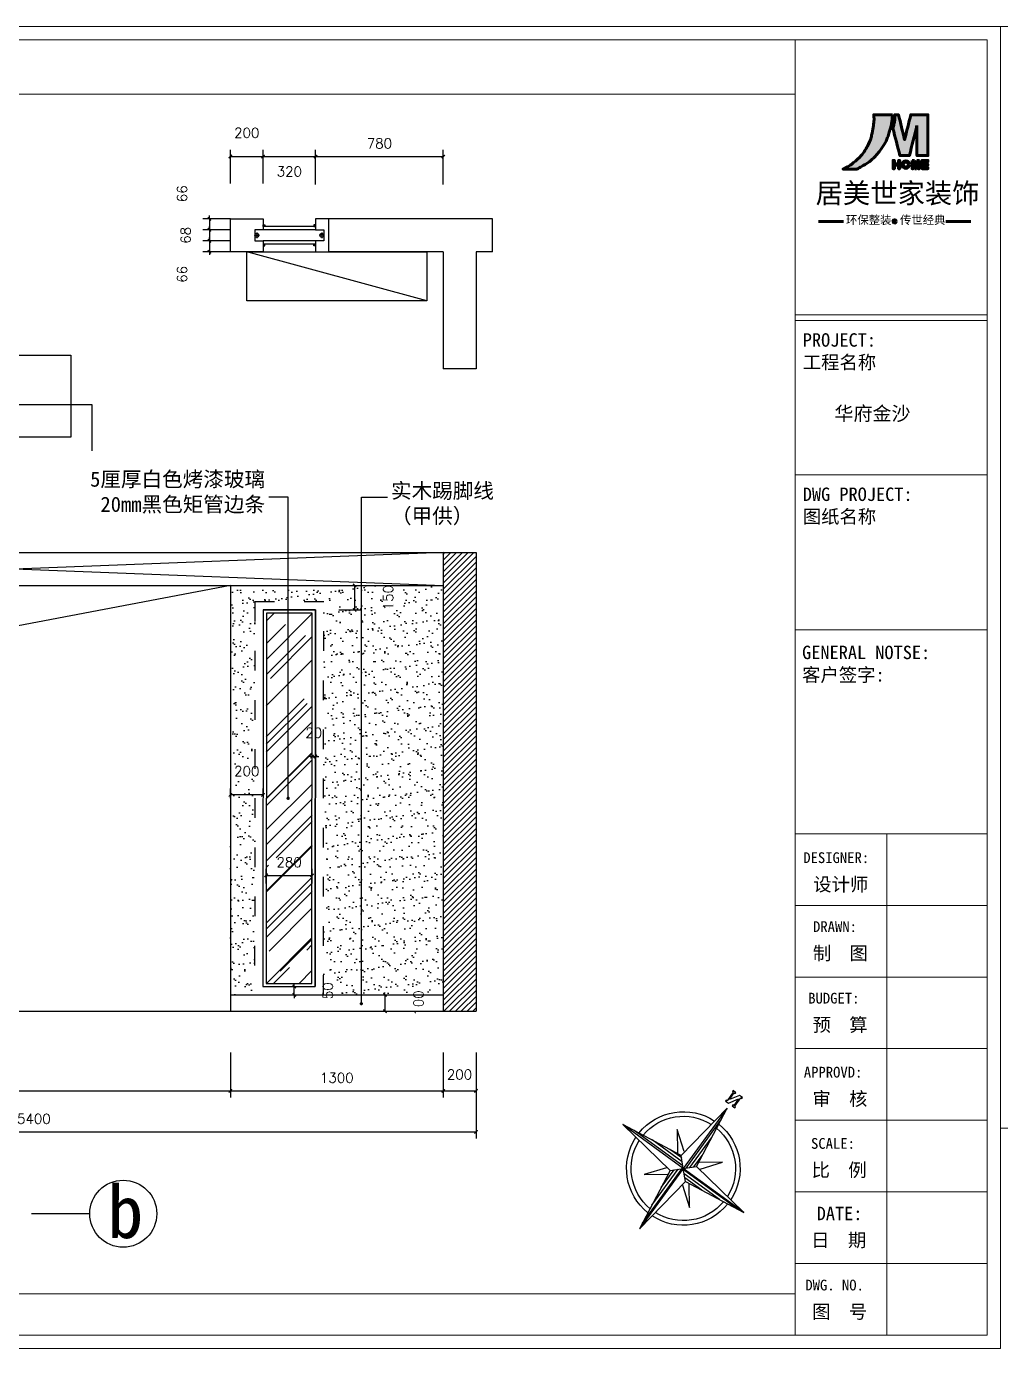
# Model space of a CAD drawing. Extents: x 643133 to 135659452, y -425133 to -387116.
# Drawn here: x 740425 to 746373, y -424469 to -416396 of the extents above; entities that cross this region are included whole.
import ezdxf
from ezdxf.enums import TextEntityAlignment as Align
from ezdxf.xclip import XClip

# ---------------------------------------------------------------- set-up
doc = ezdxf.new("R2010")
doc.units = 0
doc.header["$LTSCALE"] = 10
doc.header["$MEASUREMENT"] = 0
doc.header["$XCLIPFRAME"] = 0
doc.linetypes.add('ACAD_ISO03W100', pattern=[30, 12, -18])
for name, color, linetype in [('30', 30, 'Continuous'), ('34', 34, 'Continuous'), ('38', 38, 'Continuous')]:
    doc.layers.add(name, color=color, linetype=linetype)
doc.styles.add('12354', font='', dxfattribs={"height": 180})
doc.styles.add('ATT', font='')
doc.styles.get("Standard").update_dxf_attribs({"font": 'gbenor.shx', "bigfont": 'gbcbig.shx'})
doc.styles.add('外部标注', font='complex.shx')
doc.styles.get('12354').set_extended_font_data('SimSun')
doc.styles.get('ATT').set_extended_font_data('SimSun')
doc.dimstyles.new('平面布局内部', dxfattribs={"dimtxt": 60, "dimasz": 20, "dimexe": 40, "dimexo": 0, "dimgap": 50, "dimtad": 1, "dimdec": 0, "dimzin": 0, "dimdsep": 46, "dimtxsty": '外部标注', "dimblk": 'ARCHTICK', "dimcen": 5, "dimclrt": 56, "dimadec": 0, "dimazin": 0, "dimtfac": 1, "dimtdec": 0, "dimtmove": 2, "dimatfit": 3, "dimldrblk": 'DOT', "dimfxl": 40, "dimtolj": 1, "dimtzin": 0, "dimarcsym": 0})

# ---------------------------------------------------------------- blocks, each defined once
blk = doc.blocks.new('A$C2F4C2F6D')
at = {"layer": '34', "lineweight": 70}
h = blk.add_hatch(color=256, dxfattribs=at)
h.dxf.hatch_style = 1
edge = h.paths.add_edge_path()
edge.add_spline(control_points=[(739, 1367), (741, 1347), (745, 1304), (733, 1230), (722, 1159), (703, 1075), (674, 1004), (632, 932), (582, 861), (512, 804), (441, 747), (395, 727), (369, 716)], knot_values=[821.693615, 821.693615, 821.693615, 821.693615, 881.714285, 951.692164, 1042.873539, 1097.88705, 1211.017281, 1271.746573, 1347.160579, 1471.309437, 1537.857957, 1620.799899, 1620.799899, 1620.799899, 1620.799899], weights=[1, 1, 1, 1, 1, 1, 1, 1, 1, 1, 1, 1, 1], degree=3, periodic=0)
edge.add_spline(control_points=[(369, 716), (425, 716), (481, 716), (537, 716)], knot_values=[820.693615, 820.693615, 820.693615, 820.693615, 821.693615, 821.693615, 821.693615, 821.693615], weights=[1, 1, 1, 1], degree=3, periodic=0)
edge.add_spline(control_points=[(537, 716), (556, 726), (602, 749), (661, 783), (716, 827), (755, 866), (797, 912), (831, 959), (870, 1018), (901, 1075), (916, 1136), (936, 1188), (950, 1246), (959, 1299), (962, 1337), (962, 1359), (962, 1367)], knot_values=[0, 0, 0, 0, 63.625453, 157.471195, 201.223304, 273.64864, 324.749062, 388.755508, 445.405141, 541.77799, 574.43262, 635.347493, 707.473665, 753.740434, 797.337565, 820.693615, 820.693615, 820.693615, 820.693615], weights=[1, 1, 1, 1, 1, 1, 1, 1, 1, 1, 1, 1, 1, 1, 1, 1, 1], degree=3, periodic=0)
edge.add_spline(control_points=[(962, 1367), (888, 1367), (814, 1367), (739, 1367)], knot_values=[1620.799899, 1620.799899, 1620.799899, 1620.799899, 1621.799899, 1621.799899, 1621.799899, 1621.799899], weights=[1, 1, 1, 1], degree=3, periodic=0)
edge = h.paths.add_edge_path()
edge.add_spline(control_points=[(1109, 1067), (1084, 1167), (1060, 1267), (1035, 1367)], knot_values=[5, 5, 5, 5, 6, 6, 6, 6], weights=[1, 1, 1, 1], degree=3, periodic=0)
edge.add_spline(control_points=[(1035, 1367), (1020, 1367), (1006, 1367), (991, 1367)], knot_values=[6, 6, 6, 6, 7, 7, 7, 7], weights=[1, 1, 1, 1], degree=3, periodic=0)
edge.add_spline(control_points=[(991, 1367), (992, 1359), (993, 1338), (990, 1299), (982, 1253), (972, 1221), (967, 1205)], knot_values=[7, 7, 7, 7, 30.180111, 71.314603, 122.667075, 171.80595, 171.80595, 171.80595, 171.80595], weights=[1, 1, 1, 1, 1, 1, 1], degree=3, periodic=0)
edge.add_spline(control_points=[(967, 1205), (996, 1096), (1024, 987), (1053, 877)], knot_values=[171.80595, 171.80595, 171.80595, 171.80595, 172.80595, 172.80595, 172.80595, 172.80595], weights=[1, 1, 1, 1], degree=3, periodic=0)
edge.add_spline(control_points=[(1053, 877), (1091, 877), (1128, 877), (1166, 877)], knot_values=[172.80595, 172.80595, 172.80595, 172.80595, 173.80595, 173.80595, 173.80595, 173.80595], weights=[1, 1, 1, 1], degree=3, periodic=0)
edge.add_spline(control_points=[(1166, 877), (1196, 998), (1226, 1118), (1257, 1239)], knot_values=[173.80595, 173.80595, 173.80595, 173.80595, 174.80595, 174.80595, 174.80595, 174.80595], weights=[1, 1, 1, 1], degree=3, periodic=0)
edge.add_spline(control_points=[(1257, 1239), (1257, 1118), (1257, 998), (1257, 877)], knot_values=[0, 0, 0, 0, 1, 1, 1, 1], weights=[1, 1, 1, 1], degree=3, periodic=0)
edge.add_spline(control_points=[(1257, 877), (1301, 877), (1345, 877), (1388, 877)], knot_values=[1, 1, 1, 1, 2, 2, 2, 2], weights=[1, 1, 1, 1], degree=3, periodic=0)
edge.add_spline(control_points=[(1388, 877), (1388, 1041), (1388, 1204), (1388, 1367)], knot_values=[2, 2, 2, 2, 3, 3, 3, 3], weights=[1, 1, 1, 1], degree=3, periodic=0)
edge.add_spline(control_points=[(1388, 1367), (1320, 1367), (1251, 1367), (1183, 1367)], knot_values=[3, 3, 3, 3, 4, 4, 4, 4], weights=[1, 1, 1, 1], degree=3, periodic=0)
edge.add_spline(control_points=[(1183, 1367), (1158, 1267), (1134, 1167), (1109, 1067)], knot_values=[4, 4, 4, 4, 5, 5, 5, 5], weights=[1, 1, 1, 1], degree=3, periodic=0)
h = blk.add_hatch(color=256, dxfattribs=at)
h.dxf.hatch_style = 1
h.paths.add_polyline_path([(1051, 819), (1036, 819), (1036, 777), (986, 777), (986, 819), (971, 819), (971, 719), (986, 719), (986, 762), (1036, 762), (1036, 719), (1051, 719)])
h = blk.add_hatch(color=256, dxfattribs=at)
h.dxf.hatch_style = 1
h.paths.add_polyline_path([(1168, 769, 1), (1077, 769, 1)])
h.paths.add_polyline_path([(1092, 769, -1), (1153, 769, -1)], flags=16)
h = blk.add_hatch(color=256, dxfattribs=at)
h.dxf.hatch_style = 1
h.paths.add_polyline_path([(1213, 804), (1215, 804), (1232, 719), (1253, 719), (1269, 804), (1271, 804), (1271, 719), (1286, 719), (1286, 819), (1256, 819), (1242, 744), (1228, 819), (1198, 819), (1198, 719), (1213, 719)])
h = blk.add_hatch(color=256, dxfattribs=at)
h.dxf.hatch_style = 1
h.paths.add_polyline_path([(1336, 760), (1386, 760), (1386, 776), (1336, 776), (1336, 804), (1388, 804), (1388, 819), (1318, 819), (1318, 804), (1318, 719), (1336, 719), (1388, 719), (1388, 734), (1336, 734)])
h = blk.add_hatch(color=256, dxfattribs=at)
h.dxf.hatch_style = 1
h.paths.add_polyline_path([(1009, 89, 1), (969, 89, 1)])
for p, q in [((1198, 819), (1228, 819)), ((1207, 819), (1222, 819)), ((1215, 804), (1232, 719)), ((1228, 819), (1242, 744)), ((1242, 744), (1256, 819)), ((1253, 719), (1269, 804)), ((1266, 819), (1256, 819)), ((1286, 819), (1256, 819)), ((1253, 719), (1232, 719)), ((376, 89), (76, 89)), ((1601, 89), (1901, 89))]:
    blk.add_line(p, q, dxfattribs=at)
for points in [[(986, 762), (986, 719), (971, 719), (971, 819), (986, 819), (986, 777)], [(986, 777), (1036, 777)], [(1036, 762), (986, 762)], [(1036, 762), (1036, 719), (1051, 719), (1051, 819), (1036, 819), (1036, 777)], [(1215, 804), (1213, 804), (1213, 719), (1198, 719), (1198, 819)], [(1269, 804), (1271, 804), (1271, 719), (1286, 719), (1286, 819)], [(1336, 804), (1388, 804), (1388, 819), (1318, 819), (1318, 804)], [(1336, 719), (1318, 719), (1318, 804)], [(1336, 734), (1388, 734), (1388, 719), (1318, 719), (1318, 734)], [(1336, 804), (1336, 776)], [(1336, 776), (1386, 776), (1386, 760), (1336, 760)], [(1336, 760), (1336, 734)]]:
    blk.add_lwpolyline(points, dxfattribs=at)
for centre, radius in [((1123, 769), 45.5), ((1123, 769), 30.5), ((989, 89), 20)]:
    blk.add_circle(centre, radius, dxfattribs=at)
for points, knots in [([(962, 1367), (962, 1359), (962, 1337), (959, 1299), (950, 1246), (936, 1188), (916, 1136), (901, 1075), (870, 1018), (831, 959), (797, 912), (755, 866), (716, 827), (661, 783), (602, 749), (556, 726), (537, 716), (481, 716), (425, 716), (369, 716), (395, 727), (441, 747), (512, 804), (582, 861), (632, 932), (674, 1004), (703, 1075), (722, 1159), (733, 1230), (745, 1304), (741, 1347), (739, 1367), (814, 1367), (888, 1367), (962, 1367)], [0, 0, 0, 0, 23.35605, 66.953181, 113.21995, 185.346122, 246.260995, 278.915625, 375.288474, 431.938107, 495.944553, 547.044975, 619.470311, 663.22242, 757.068162, 820.693615, 820.693615, 820.693615, 821.693615, 821.693615, 821.693615, 904.635557, 971.184077, 1095.332935, 1170.74694, 1231.476232, 1344.606464, 1399.619975, 1490.80135, 1560.779229, 1620.799899, 1620.799899, 1620.799899, 1621.799899, 1621.799899, 1621.799899, 1621.799899]), ([(1257, 1239), (1257, 1118), (1257, 998), (1257, 877), (1301, 877), (1345, 877), (1388, 877), (1388, 1041), (1388, 1204), (1388, 1367), (1320, 1367), (1251, 1367), (1183, 1367), (1158, 1267), (1134, 1167), (1109, 1067), (1084, 1167), (1060, 1267), (1035, 1367), (1020, 1367), (1006, 1367), (991, 1367), (992, 1359), (993, 1338), (990, 1299), (982, 1253), (972, 1221), (967, 1205), (996, 1096), (1024, 987), (1053, 877), (1091, 877), (1128, 877), (1166, 877), (1196, 998), (1226, 1118), (1257, 1239)], [0, 0, 0, 0, 1, 1, 1, 2, 2, 2, 3, 3, 3, 4, 4, 4, 5, 5, 5, 6, 6, 6, 7, 7, 7, 30.180111, 71.314603, 122.667075, 171.80595, 171.80595, 171.80595, 172.80595, 172.80595, 172.80595, 173.80595, 173.80595, 173.80595, 174.80595, 174.80595, 174.80595, 174.80595])]:
    blk.add_open_spline(points, degree=3, knots=knots, dxfattribs=at)
at = {"layer": '34', "lineweight": 70, "attachment_point": 1}
for s, insert, char_height, width in [('{\\fMicrosoft YaHei|b0|i0|c134|p34;居美世家装饰}', (42, 547), 240, 1991.83), ('{\\fMicrosoft YaHei|b0|i0|c134|p34;环保整装   传世经典}', (406, 155), 100, 2388.72)]:
    blk.add_mtext(s, dxfattribs=dict(at, insert=insert, char_height=char_height, width=width))
blk = doc.blocks.new('A$C07E851D9')
at = {"layer": '38'}
h = blk.add_hatch(dxfattribs=at)
h.set_pattern_fill('LINE', color=256, scale=6.830208, angle=90, style=0)
h.set_pattern_definition([(90, (-25554.993, -3691.864), (-21.68591, 7e-15), [])])
h.paths.add_polyline_path([(498, 640.3), (569.2, 569.2), (569.2, 1138.4)])
h.paths.add_polyline_path([(569.2, 0), (640.3, 498), (569.2, 569.2)])
h = blk.add_hatch(dxfattribs=at)
h.set_pattern_fill('LINE', color=256, scale=6.830208, style=0)
h.set_pattern_definition([(360, (-25554.993, -3691.864), (5e-15, 21.68591), [])])
h.paths.add_polyline_path([(0, 569.2), (498, 498), (569.2, 569.2)])
h.paths.add_polyline_path([(640.3, 640.3), (569.2, 569.2), (1138.4, 569.2)])
at = {"layer": '34'}
for p, q in [((498, 640.3, 210.3), (569.2, 1138.4, 210.3)), ((569.2, 1138.4, 210.3), (640.3, 640.3, 210.3)), ((569.2, 1138.4, 210.3), (569.2, 569.2, 210.3)), ((0, 569.2, 210.3), (498, 640.3, 210.3)), ((0, 569.2, 210.3), (569.2, 569.2, 210.3)), ((498, 498, 210.3), (0, 569.2, 210.3)), ((569.2, 569.2, 210.3), (569.2, 0, 210.3)), ((569.2, 569.2, 210.3), (1138.4, 569.2, 210.3)), ((640.3, 640.3, 210.3), (1138.4, 569.2, 210.3)), ((1138.4, 569.2, 210.3), (640.3, 498, 210.3)), ((569.2, 0, 210.3), (498, 498, 210.3)), ((640.3, 498, 210.3), (569.2, 0, 210.3))]:
    blk.add_line(p, q, dxfattribs=at)
at = {"layer": '38'}
for p, q in [((355.7, 782.6, 210.3), (498, 675.9, 210.3)), ((462.5, 640.3, 210.3), (355.7, 782.6, 210.3)), ((640.3, 675.9, 210.3), (782.6, 782.6, 210.3)), ((782.6, 782.6, 210.3), (675.9, 640.3, 210.3)), ((569.2, 569.2, 210.3), (498, 640.3, 210.3)), ((498, 498, 210.3), (569.2, 569.2, 210.3)), ((569.2, 569.2, 210.3), (640.3, 640.3, 210.3)), ((640.3, 498, 210.3), (569.2, 569.2, 210.3)), ((355.7, 355.7, 210.3), (462.5, 498, 210.3)), ((675.9, 498, 210.3), (782.6, 355.7, 210.3)), ((498, 462.5, 210.3), (355.7, 355.7, 210.3)), ((782.6, 355.7, 210.3), (640.3, 462.5, 210.3))]:
    blk.add_line(p, q, dxfattribs=at)
at = {"layer": '38', "elevation": 210.3}
blk.add_lwpolyline([(540.1, 1182.8), (549, 1182.8), (549, 1173.9), (522.4, 1173.9), (522.4, 1182.8), (531.2, 1182.8), (531.2, 1262.9), (522.4, 1262.9), (522.4, 1271.8), (549, 1271.8), (593.5, 1200.6), (593.5, 1262.9), (584.6, 1262.9), (584.6, 1271.8), (611.3, 1271.8), (611.3, 1262.9), (602.4, 1262.9), (602.4, 1182.8), (611.3, 1182.8), (611.3, 1173.9), (584.6, 1173.9), (540.1, 1245.1), (540.1, 1182.8)], dxfattribs=at)
at = {"layer": '38'}
for radius, start, end in [(432.8, 92.58912, 177.41088), (397.7, 93.5464, 176.4536), (432.8, 2.58912, 87.41088), (397.7, 3.5464, 86.4536), (432.8, 182.58912, 267.41088), (397.7, 183.5464, 266.4536), (432.8, 272.58912, 357.41088), (397.7, 273.5464, 356.4536)]:
    blk.add_arc((569.2, 569.2, 210.3), radius, start, end, dxfattribs=at)
blk = doc.blocks.new('5435432')
at = {"layer": '38', "lineweight": 13}
for p, q in [((682744, -387889), (713632, -387889)), ((682744, -409731), (682744, -387889)), ((713632, -387889), (713632, -409731)), ((713632, -409731), (682744, -409731))]:
    blk.add_line(p, q, dxfattribs=at)
at = {"layer": '38', "lineweight": 5}
for p, q in [((682966, -388111), (713410, -388111)), ((710237, -388111), (710237, -409509)), ((713410, -388111), (713410, -409509)), ((685687, -389010), (710237, -389010)), ((710237, -392654), (713410, -392654)), ((710237, -392744), (713410, -392744)), ((710237, -395299), (713410, -395299)), ((710237, -397855), (713410, -397855)), ((710237, -401227), (713410, -401227)), ((711753, -401227), (711753, -409509)), ((713410, -402410), (710237, -402410)), ((713410, -403593), (710237, -403593)), ((713410, -404776), (710237, -404776)), ((713410, -405959), (710237, -405959)), ((713410, -407143), (710237, -407143)), ((713410, -408326), (710237, -408326)), ((710237, -408827), (682966, -408827)), ((713410, -409509), (682966, -409509))]:
    blk.add_line(p, q, dxfattribs=at)
at = {"layer": '30', "xscale": -2.167603200084995, "yscale": 2.167603200039594, "zscale": 2.167603200058267, "rotation": 323.9884921281784}
blk.add_blockref('A$C07E851D9', (708663, -408479, -456), dxfattribs=at)
at = {"layer": '34', "xscale": 1.378752506629098, "yscale": 1.37875250664365, "zscale": 1.378752506635597}
blk.add_blockref('A$C2F4C2F6D', (710518, -391231), dxfattribs=at)
at = {"layer": '34', "style": '12354'}
for s, height, p in [('PROJECT:', 222.2, (710364, -393068)), ('工程名称', 222.2, (710364, -393437)), ('DWG PROJECT:', 222.22, (710364, -395617)), ('图纸名称', 222.2, (710364, -395986)), ('GENERAL NOTSE:', 222.22, (710353, -398230)), ('客户签字:', 222.2, (710353, -398600)), ('DESIGNER:', 177.8, (710372, -401621)), ('设计师', 222.2, (710537, -402062)), ('DRAWN:', 177.8, (710533, -402760)), ('制  图', 222.2, (710531, -403200)), ('BUDGET:', 177.8, (710454, -403942)), ('预  算', 222.2, (710526, -404382)), ('APPROVD:', 177.8, (710381, -405165)), ('审  核', 222.2, (710524, -405605)), ('SCALE:', 177.8, (710500, -406342)), ('比  例', 222.2, (710510, -406781)), ('DATE:', 222.2, (710594, -407499)), ('日  期', 222.2, (710503, -407939)), ('DWG. NO.', 177.8, (710406, -408682)), ('图  号', 222.2, (710519, -409122))]:
    blk.add_text(s, height=height, dxfattribs=at).set_placement(p, align=Align.MIDDLE_LEFT)
at = {"layer": '34', "insert": (685900, -389051), "char_height": 87.68, "width": 134889609.43, "attachment_point": 1}
blk.add_mtext('{\\fSimSun|b0|i0|c134|p2;Chengdu Hong yu Decoration co.,Ltd\\fArial|b0|i0|c0|p34;}', dxfattribs=at)
at = {"layer": '34', "linetype": 'ByBlock', "lineweight": -3, "insert": (710887, -394168), "char_height": 230.4, "width": 1957.95, "attachment_point": 1, "style": 'ATT'}
blk.add_mtext('华府金沙', dxfattribs=at)
blk = doc.blocks.new('5432222')
at = {"layer": '30'}
for p, q in [((750140.3, -421159.4), (750140.3, -418149.9)), ((750340.3, -418149.9), (750140.3, -418149.9)), ((750340.3, -418428.2), (750340.3, -418149.9)), ((755640.3, -418328.2), (754640.3, -418328.2)), ((754640.3, -418328.2), (754640.3, -418528.2)), ((755640.3, -418528.2), (755640.3, -418328.2)), ((754040.3, -418453.2), (754040.3, -418403.2)), ((750340.3, -421159.4), (750340.3, -418428.2)), ((755340.3, -418528.2), (754640.3, -418528.2)), ((755340.3, -418528.2), (755340.3, -419243.2)), ((755640.3, -418528.2), (755540.3, -418528.2)), ((755540.3, -418528.2), (755540.3, -419243.2)), ((755540.3, -419243.2), (755340.3, -419243.2))]:
    blk.add_line(p, q, dxfattribs=at)
for points in [[(754040.3, -418528.2), (754040.3, -418328.2), (754240.3, -418328.2), (754240.3, -418394.4), (754190.3, -418394.4), (754190.3, -418462), (754240.3, -418462), (754240.3, -418528.2), (754040.3, -418528.2)], [(754640.3, -418328.2), (754560.3, -418328.2), (754560.3, -418394.4), (754610.3, -418394.4), (754610.3, -418462), (754560.3, -418462), (754560.3, -418528.2), (754640.3, -418528.2)]]:
    blk.add_lwpolyline(points, dxfattribs=at)
at = {"layer": '34', "color": 1}
for p, q in [((754202.1, -418410.8), (754202.1, -418445.1)), ((754598.5, -418410.8), (754598.5, -418445.1)), ((754187.6, -418428), (754218.5, -418428)), ((754613.1, -418428), (754582.2, -418428)), ((752215.1, -418641.5), (752215.1, -418679)), ((752097.2, -418767.1), (752124.3, -418767.1)), ((752300.4, -418767.1), (752333, -418767.1)), ((752215.1, -418855.1), (752215.1, -418892.6))]:
    blk.add_line(p, q, dxfattribs=at)
at = {"layer": '34', "color": 4}
for p, q in [((754560.3, -418374.4), (754240.3, -418374.4)), ((754560.3, -418394.4), (754240.3, -418394.4)), ((754560.3, -418462), (754240.3, -418462)), ((754560.3, -418482), (754240.3, -418482))]:
    blk.add_line(p, q, dxfattribs=at)
at = {"layer": '34'}
blk.add_line((750340.3, -421159.4), (750140.3, -421159.4), dxfattribs=at)
for points in [[(750340.3, -418328.2), (750340.3, -418378.2), (750940.3, -418378.2), (750940.3, -418328.2)], [(754240.3, -418374.4), (754240.3, -418364.4), (754250.3, -418364.4), (754250.3, -418374.4)], [(754560.3, -418374.4), (754560.3, -418364.4), (754550.3, -418364.4), (754550.3, -418374.4)], [(754240.3, -418482), (754240.3, -418492), (754250.3, -418492), (754250.3, -418482)], [(754560.3, -418482), (754560.3, -418492), (754550.3, -418492), (754550.3, -418482)], [(755240.3, -418528.2), (755240.3, -418828.2), (754140.3, -418828.2), (754140.3, -418528.2)], [(751339.8, -419660.4), (751839.8, -419660.4), (751839.8, -419160.4), (751339.8, -419160.4)], [(752453, -419660.4), (751953, -419660.4), (751953, -419160.4), (752453, -419160.4)], [(753066.2, -419660.4), (752566.2, -419660.4), (752566.2, -419160.4), (753066.2, -419160.4)], [(753194.8, -420260.4), (751194.8, -420260.4), (751194.8, -419460.4), (753194.8, -419460.4)], [(751339.8, -420060.4), (751839.8, -420060.4), (751839.8, -420560.4), (751339.8, -420560.4)], [(752453, -420060.4), (751953, -420060.4), (751953, -420560.4), (752453, -420560.4)], [(753066.2, -420060.4), (752566.2, -420060.4), (752566.2, -420560.4), (753066.2, -420560.4)]]:
    blk.add_lwpolyline(points, close=True, dxfattribs=at)
at = {"layer": '34', "linetype": 'ByBlock'}
blk.add_lwpolyline([(750340.3, -419237.9), (750340.3, -420437.9), (750640.3, -420437.9), (750640.3, -419237.9)], close=True, dxfattribs=at)
at = {"layer": '34', "color": 1}
for centre, radius in [((754202.1, -418428.2), 11.8), ((754202.1, -418428.2), 11.8), ((754598.5, -418428.2), 11.8), ((752215.1, -418539.3), 102.2), ((751995, -418767.1), 102.2), ((752435.3, -418767.1), 102.2), ((752215.1, -418994.8), 102.2)]:
    blk.add_circle(centre, radius, dxfattribs=at)
at = {"layer": '34'}
blk.add_circle((752212.3, -418767.1), 88, dxfattribs=at)
at = {"layer": '38'}
for p, q in [((755240.3, -418828.2), (754140.3, -418528.2)), ((750640.3, -420437.9), (750340.3, -419237.9))]:
    blk.add_line(p, q, dxfattribs=at)
at = {"layer": '34', "linetype": 'ByBlock', "lineweight": -3, "insert": (750692.3, -418391.4), "char_height": 92.16, "width": 783.18, "attachment_point": 1, "rotation": 270, "style": 'ATT'}
blk.add_mtext('屏风', dxfattribs=at)
at = {"layer": '34', "color": 1, "linetype": 'ByBlock', "lineweight": -3, "attachment_point": 1, "rotation": 270, "style": 'ATT'}
for s, insert, char_height, width in [('b', (752300.8, -418491.8), 161.3, 1370.564), ('c', (752098.8, -418712.1), 161.3, 1370.564), ('LM-1', (752257.7, -418663.8), 80.64, 685.282), ('a', (752542.8, -418718.6), 161.3, 1370.564), ('d', (752290.2, -418951.2), 161.3, 1370.564)]:
    blk.add_mtext(s, dxfattribs=dict(at, insert=insert, char_height=char_height, width=width))
blk = doc.blocks.new('_ArchTick')
at = {"color": 0, "linetype": 'ByBlock', "const_width": 0.4}
blk.add_lwpolyline([(-0.5, -0.5), (0.5, 0.5)], dxfattribs=at)
blk = doc.blocks.new('_Dot')
at = {"color": 0, "linetype": 'ByBlock', "lineweight": -2}
blk.add_line((-0.5, 0), (-1, 0), dxfattribs=at)
at = {"color": 0, "linetype": 'ByBlock', "const_width": 0.5}
blk.add_lwpolyline([(-0.25, 0, 1), (0.25, 0, 1)], format="xyb", close=True, dxfattribs=at)
blk = doc.blocks.new('*D241')
at = {"layer": '34', "color": 0, "lineweight": -2}
for p, q in [((741670.2, -417571.3), (741502.3, -417571.3)), ((741542.3, -417571.3), (741542.3, -417551.3)), ((741542.3, -417571.3), (741542.3, -417637.5)), ((741670.2, -417637.5), (741502.3, -417637.5)), ((741542.3, -417637.5), (741542.3, -417657.5))]:
    blk.add_line(p, q, dxfattribs=at)
at = {"layer": 'Defpoints', "color": 0}
for p in [(741670.2, -417571.3), (741542.3, -417637.5), (741670.2, -417637.5)]:
    blk.add_point(p, dxfattribs=at)
at = {"layer": '34', "color": 0, "lineweight": -2, "xscale": 20, "yscale": 20, "zscale": 20}
for p, rotation in [((741542.3, -417571.3), 270), ((741542.3, -417637.5), 90)]:
    blk.add_blockref('_ArchTick', p, dxfattribs=dict(at, rotation=rotation))
at = {"layer": '34', "color": 56, "insert": (741375.4, -417417.1), "char_height": 60, "attachment_point": 5, "rotation": 90, "style": '外部标注'}
blk.add_mtext('\\A1;66', dxfattribs=at)
blk = doc.blocks.new('*D242')
at = {"layer": '34', "color": 0, "lineweight": -2}
for p, q in [((741670.2, -417637.5), (741502.3, -417637.5)), ((741542.3, -417637.5), (741542.3, -417617.5)), ((741542.3, -417637.5), (741542.3, -417705.1)), ((741670.2, -417705.1), (741502.3, -417705.1)), ((741542.3, -417705.1), (741542.3, -417725.1))]:
    blk.add_line(p, q, dxfattribs=at)
at = {"layer": 'Defpoints', "color": 0}
for p in [(741670.2, -417637.5), (741542.3, -417705.1), (741670.2, -417705.1)]:
    blk.add_point(p, dxfattribs=at)
at = {"layer": '34', "color": 0, "lineweight": -2, "xscale": 20, "yscale": 20, "zscale": 20}
for p, rotation in [((741542.3, -417637.5), 270), ((741542.3, -417705.1), 90)]:
    blk.add_blockref('_ArchTick', p, dxfattribs=dict(at, rotation=rotation))
at = {"layer": '34', "color": 56, "insert": (741397.3, -417671.3), "char_height": 60, "attachment_point": 5, "rotation": 90, "style": '外部标注'}
blk.add_mtext('\\A1;68', dxfattribs=at)
blk = doc.blocks.new('*D243')
at = {"layer": '34', "color": 0, "lineweight": -2}
for p, q in [((741542.3, -417705.1), (741542.3, -417685.1)), ((741670.2, -417705.1), (741502.3, -417705.1)), ((741670.2, -417771.3), (741502.3, -417771.3)), ((741542.3, -417705.1), (741542.3, -417771.3)), ((741542.3, -417771.3), (741542.3, -417791.3))]:
    blk.add_line(p, q, dxfattribs=at)
at = {"layer": 'Defpoints', "color": 0}
for p in [(741542.3, -417771.3), (741670.2, -417705.1), (741670.2, -417771.3)]:
    blk.add_point(p, dxfattribs=at)
at = {"layer": '34', "color": 0, "lineweight": -2, "xscale": 20, "yscale": 20, "zscale": 20}
for p, rotation in [((741542.3, -417705.1), 270), ((741542.3, -417771.3), 90)]:
    blk.add_blockref('_ArchTick', p, dxfattribs=dict(at, rotation=rotation))
at = {"layer": '34', "color": 56, "insert": (741375.4, -417909.6), "char_height": 60, "attachment_point": 5, "rotation": 90, "style": '外部标注'}
blk.add_mtext('\\A1;66', dxfattribs=at)
blk = doc.blocks.new('*D245')
at = {"layer": '34', "color": 0, "lineweight": -2}
for p, q in [((737970.2, -422660.2), (737970.2, -422935.5)), ((741670.2, -422660.2), (741670.2, -422935.5)), ((737970.2, -422895.5), (741670.2, -422895.5))]:
    blk.add_line(p, q, dxfattribs=at)
at = {"layer": 'Defpoints', "color": 0}
for p in [(737970.2, -422660.2), (741670.2, -422660.2), (741670.2, -422895.5)]:
    blk.add_point(p, dxfattribs=at)
at = {"layer": '34', "color": 0, "lineweight": -2, "xscale": 20, "yscale": 20, "zscale": 20, "rotation": 180}
blk.add_blockref('_ArchTick', (737970.2, -422895.5), dxfattribs=at)
at = {"layer": '34', "color": 0, "lineweight": -2, "xscale": 20, "yscale": 20, "zscale": 20}
blk.add_blockref('_ArchTick', (741670.2, -422895.5), dxfattribs=at)
at = {"layer": '34', "color": 56, "insert": (739820.2, -422815.5), "char_height": 60, "attachment_point": 5, "style": '外部标注'}
blk.add_mtext('\\A1;3700', dxfattribs=at)
blk = doc.blocks.new('*D246')
at = {"layer": '34', "color": 0, "lineweight": -2}
for p, q in [((741670.2, -422660.2), (741670.2, -422935.5)), ((742970.2, -422660.2), (742970.2, -422935.5)), ((741670.2, -422895.5), (742970.2, -422895.5))]:
    blk.add_line(p, q, dxfattribs=at)
at = {"layer": 'Defpoints', "color": 0}
for p in [(741670.2, -422660.2), (742970.2, -422660.2), (742970.2, -422895.5)]:
    blk.add_point(p, dxfattribs=at)
at = {"layer": '34', "color": 0, "lineweight": -2, "xscale": 20, "yscale": 20, "zscale": 20, "rotation": 180}
blk.add_blockref('_ArchTick', (741670.2, -422895.5), dxfattribs=at)
at = {"layer": '34', "color": 0, "lineweight": -2, "xscale": 20, "yscale": 20, "zscale": 20}
blk.add_blockref('_ArchTick', (742970.2, -422895.5), dxfattribs=at)
at = {"layer": '34', "color": 56, "insert": (742320.2, -422815.5), "char_height": 60, "attachment_point": 5, "style": '外部标注'}
blk.add_mtext('\\A1;1300', dxfattribs=at)
blk = doc.blocks.new('*D247')
at = {"layer": '34', "color": 0, "lineweight": -2}
for p, q in [((742970.2, -422660.2), (742970.2, -422935.5)), ((743170.2, -422660.2), (743170.2, -422935.5)), ((742970.2, -422895.5), (743170.2, -422895.5))]:
    blk.add_line(p, q, dxfattribs=at)
at = {"layer": 'Defpoints', "color": 0}
for p in [(742970.2, -422660.2), (743170.2, -422660.2), (743170.2, -422895.5)]:
    blk.add_point(p, dxfattribs=at)
at = {"layer": '34', "color": 0, "lineweight": -2, "xscale": 20, "yscale": 20, "zscale": 20, "rotation": 180}
blk.add_blockref('_ArchTick', (742970.2, -422895.5), dxfattribs=at)
at = {"layer": '34', "color": 0, "lineweight": -2, "xscale": 20, "yscale": 20, "zscale": 20}
blk.add_blockref('_ArchTick', (743170.2, -422895.5), dxfattribs=at)
at = {"layer": '34', "color": 56, "insert": (743069.4, -422795.1), "char_height": 60, "attachment_point": 5, "style": '外部标注'}
blk.add_mtext('\\A1;200', dxfattribs=at)
blk = doc.blocks.new('*D248')
at = {"layer": '34', "color": 0, "lineweight": -2}
for p, q in [((737770.2, -422660.2), (737770.2, -423186)), ((743170.2, -422660.2), (743170.2, -423186)), ((737770.2, -423146), (743170.2, -423146))]:
    blk.add_line(p, q, dxfattribs=at)
at = {"layer": 'Defpoints', "color": 0}
for p in [(737770.2, -422660.2), (743170.2, -422660.2), (743170.2, -423146)]:
    blk.add_point(p, dxfattribs=at)
at = {"layer": '34', "color": 0, "lineweight": -2, "xscale": 20, "yscale": 20, "zscale": 20, "rotation": 180}
blk.add_blockref('_ArchTick', (737770.2, -423146), dxfattribs=at)
at = {"layer": '34', "color": 0, "lineweight": -2, "xscale": 20, "yscale": 20, "zscale": 20}
blk.add_blockref('_ArchTick', (743170.2, -423146), dxfattribs=at)
at = {"layer": '34', "color": 56, "insert": (740470.2, -423066), "char_height": 60, "attachment_point": 5, "style": '外部标注'}
blk.add_mtext('\\A1;5400', dxfattribs=at)
blk = doc.blocks.new('*D249')
at = {"layer": '34', "color": 0, "lineweight": -2}
for p, q in [((741670.2, -417355.1), (741670.2, -417150.3)), ((741670.2, -417190.3), (741870.2, -417190.3)), ((741870.2, -417355.1), (741870.2, -417150.3))]:
    blk.add_line(p, q, dxfattribs=at)
at = {"layer": 'Defpoints', "color": 0}
for p in [(741870.2, -417190.3), (741670.2, -417355.1), (741870.2, -417355.1)]:
    blk.add_point(p, dxfattribs=at)
at = {"layer": '34', "color": 0, "lineweight": -2, "xscale": 20, "yscale": 20, "zscale": 20, "rotation": 180}
blk.add_blockref('_ArchTick', (741670.2, -417190.3), dxfattribs=at)
at = {"layer": '34', "color": 0, "lineweight": -2, "xscale": 20, "yscale": 20, "zscale": 20}
blk.add_blockref('_ArchTick', (741870.2, -417190.3), dxfattribs=at)
at = {"layer": '34', "color": 56, "insert": (741770.2, -417045.3), "char_height": 60, "attachment_point": 5, "style": '外部标注'}
blk.add_mtext('\\A1;200', dxfattribs=at)
blk = doc.blocks.new('*D250')
at = {"layer": '34', "color": 0, "lineweight": -2}
for p, q in [((741870.2, -417355.1), (741870.2, -417150.3)), ((741870.2, -417190.3), (742190.2, -417190.3)), ((742190.2, -417360.8), (742190.2, -417150.3))]:
    blk.add_line(p, q, dxfattribs=at)
at = {"layer": 'Defpoints', "color": 0}
for p in [(742190.2, -417190.3), (741870.2, -417355.1), (742190.2, -417360.8)]:
    blk.add_point(p, dxfattribs=at)
at = {"layer": '34', "color": 0, "lineweight": -2, "xscale": 20, "yscale": 20, "zscale": 20, "rotation": 180}
blk.add_blockref('_ArchTick', (741870.2, -417190.3), dxfattribs=at)
at = {"layer": '34', "color": 0, "lineweight": -2, "xscale": 20, "yscale": 20, "zscale": 20}
blk.add_blockref('_ArchTick', (742190.2, -417190.3), dxfattribs=at)
at = {"layer": '34', "color": 56, "insert": (742030.2, -417281.7), "char_height": 60, "attachment_point": 5, "style": '外部标注'}
blk.add_mtext('\\A1;320', dxfattribs=at)
blk = doc.blocks.new('*D251')
at = {"layer": '34', "color": 0, "lineweight": -2}
for p, q in [((742190.2, -417360.8), (742190.2, -417150.3)), ((742190.2, -417190.3), (742970.2, -417190.3)), ((742970.2, -417360.8), (742970.2, -417150.3))]:
    blk.add_line(p, q, dxfattribs=at)
at = {"layer": 'Defpoints', "color": 0}
for p in [(742970.2, -417190.3), (742190.2, -417360.8), (742970.2, -417360.8)]:
    blk.add_point(p, dxfattribs=at)
at = {"layer": '34', "color": 0, "lineweight": -2, "xscale": 20, "yscale": 20, "zscale": 20, "rotation": 180}
blk.add_blockref('_ArchTick', (742190.2, -417190.3), dxfattribs=at)
at = {"layer": '34', "color": 0, "lineweight": -2, "xscale": 20, "yscale": 20, "zscale": 20}
blk.add_blockref('_ArchTick', (742970.2, -417190.3), dxfattribs=at)
at = {"layer": '34', "color": 56, "insert": (742580.2, -417110.3), "char_height": 60, "attachment_point": 5, "style": '外部标注'}
blk.add_mtext('\\A1;780', dxfattribs=at)
blk = doc.blocks.new('*D252')
at = {"layer": '34', "color": 0, "lineweight": -2}
for p, q in [((742169.4, -420904.3), (742169.4, -420813.8)), ((742189.4, -420904.4), (742189.4, -420813.8)), ((742169.4, -420853.8), (742149.4, -420853.8)), ((742169.4, -420853.8), (742189.4, -420853.8)), ((742189.4, -420853.8), (742209.4, -420853.8))]:
    blk.add_line(p, q, dxfattribs=at)
at = {"layer": 'Defpoints', "color": 0}
for p in [(742169.4, -420904.3), (742189.4, -420853.8), (742189.4, -420904.4)]:
    blk.add_point(p, dxfattribs=at)
at = {"layer": '34', "color": 0, "lineweight": -2, "xscale": 20, "yscale": 20, "zscale": 20}
blk.add_blockref('_ArchTick', (742169.4, -420853.8), dxfattribs=at)
at = {"layer": '34', "color": 0, "lineweight": -2, "xscale": 20, "yscale": 20, "zscale": 20, "rotation": 180}
blk.add_blockref('_ArchTick', (742189.4, -420853.8), dxfattribs=at)
at = {"layer": '34', "color": 56, "insert": (742179.4, -420708.8), "char_height": 60, "attachment_point": 5, "style": '外部标注'}
blk.add_mtext('\\A1;20', dxfattribs=at)
blk = doc.blocks.new('*D253')
at = {"layer": '34', "color": 0, "lineweight": -2}
for p, q in [((741889, -421628.2), (741889, -421539.4)), ((742169, -421628.4), (742169, -421539.4)), ((741889, -421579.4), (742169, -421579.4))]:
    blk.add_line(p, q, dxfattribs=at)
at = {"layer": 'Defpoints', "color": 0}
for p in [(741889, -421628.2), (742169, -421579.4), (742169, -421628.4)]:
    blk.add_point(p, dxfattribs=at)
at = {"layer": '34', "color": 0, "lineweight": -2, "xscale": 20, "yscale": 20, "zscale": 20, "rotation": 180}
blk.add_blockref('_ArchTick', (741889, -421579.4), dxfattribs=at)
at = {"layer": '34', "color": 0, "lineweight": -2, "xscale": 20, "yscale": 20, "zscale": 20}
blk.add_blockref('_ArchTick', (742169, -421579.4), dxfattribs=at)
at = {"layer": '34', "color": 56, "insert": (742029, -421499.4), "char_height": 60, "attachment_point": 5, "style": '外部标注'}
blk.add_mtext('\\A1;280', dxfattribs=at)
blk = doc.blocks.new('*D254')
at = {"layer": '34', "color": 0, "lineweight": -2}
for p, q in [((742331.9, -419808.9), (742468.7, -419808.9)), ((742428.7, -419808.9), (742428.7, -419958.9)), ((742331.9, -419958.9), (742468.7, -419958.9))]:
    blk.add_line(p, q, dxfattribs=at)
at = {"layer": 'Defpoints', "color": 0}
for p in [(742331.9, -419808.9), (742331.9, -419958.9), (742428.7, -419958.9)]:
    blk.add_point(p, dxfattribs=at)
at = {"layer": '34', "color": 0, "lineweight": -2, "xscale": 20, "yscale": 20, "zscale": 20}
for p, rotation in [((742428.7, -419808.9), 90), ((742428.7, -419958.9), 270)]:
    blk.add_blockref('_ArchTick', p, dxfattribs=dict(at, rotation=rotation))
at = {"layer": '34', "color": 56, "insert": (742633.7, -419883.9), "char_height": 60, "attachment_point": 5, "rotation": 90, "style": '外部标注'}
blk.add_mtext('\\A1;150', dxfattribs=at)
blk = doc.blocks.new('*D273')
at = {"layer": '34', "color": 0, "lineweight": -2}
for p, q in [((742514.6, -422308.9), (742654.2, -422308.9)), ((742614.2, -422308.9), (742614.2, -422408.9)), ((742514.6, -422408.9), (742654.2, -422408.9))]:
    blk.add_line(p, q, dxfattribs=at)
at = {"layer": 'Defpoints', "color": 0}
for p in [(742514.6, -422308.9), (742514.6, -422408.9), (742614.2, -422408.9)]:
    blk.add_point(p, dxfattribs=at)
at = {"layer": '34', "color": 0, "lineweight": -2, "xscale": 20, "yscale": 20, "zscale": 20}
for p, rotation in [((742614.2, -422308.9), 90), ((742614.2, -422408.9), 270)]:
    blk.add_blockref('_ArchTick', p, dxfattribs=dict(at, rotation=rotation))
at = {"layer": '34', "color": 56, "insert": (742819.2, -422358.9), "char_height": 60, "attachment_point": 5, "rotation": 90, "style": '外部标注'}
blk.add_mtext('\\A1;100', dxfattribs=at)
blk = doc.blocks.new('*D274')
at = {"layer": '34', "color": 0, "lineweight": -2}
for p, q in [((742028.2, -422258.9), (742100.5, -422258.9)), ((742060.5, -422258.9), (742060.5, -422238.9)), ((742060.5, -422308.9), (742060.5, -422258.9)), ((742021.3, -422308.9), (742100.5, -422308.9)), ((742060.5, -422308.9), (742060.5, -422328.9))]:
    blk.add_line(p, q, dxfattribs=at)
at = {"layer": 'Defpoints', "color": 0}
for p in [(742028.2, -422258.9), (742060.5, -422258.9), (742021.3, -422308.9)]:
    blk.add_point(p, dxfattribs=at)
at = {"layer": '34', "color": 0, "lineweight": -2, "xscale": 20, "yscale": 20, "zscale": 20}
for p, rotation in [((742060.5, -422258.9), 270), ((742060.5, -422308.9), 90)]:
    blk.add_blockref('_ArchTick', p, dxfattribs=dict(at, rotation=rotation))
at = {"layer": '34', "color": 56, "insert": (742265.5, -422283.9), "char_height": 60, "attachment_point": 5, "rotation": 90, "style": '外部标注'}
blk.add_mtext('\\A1;50', dxfattribs=at)
blk = doc.blocks.new('*D276')
at = {"layer": '34', "color": 0, "lineweight": -2}
for p, q in [((741670.2, -421096), (741670.2, -421048.2)), ((741870.2, -421096), (741870.2, -421048.2)), ((741870.2, -421088.2), (741670.2, -421088.2))]:
    blk.add_line(p, q, dxfattribs=at)
at = {"layer": 'Defpoints', "color": 0}
for p in [(741670.2, -421088.2), (741670.2, -421096), (741870.2, -421096)]:
    blk.add_point(p, dxfattribs=at)
at = {"layer": '34', "color": 0, "lineweight": -2, "xscale": 20, "yscale": 20, "zscale": 20, "rotation": 180}
blk.add_blockref('_ArchTick', (741670.2, -421088.2), dxfattribs=at)
at = {"layer": '34', "color": 0, "lineweight": -2, "xscale": 20, "yscale": 20, "zscale": 20}
blk.add_blockref('_ArchTick', (741870.2, -421088.2), dxfattribs=at)
at = {"layer": '34', "color": 56, "insert": (741770.2, -420943.2), "char_height": 60, "attachment_point": 5, "style": '外部标注'}
blk.add_mtext('\\A1;200', dxfattribs=at)

msp = doc.modelspace()

# ---------------------------------------------------------------- hatches: boundary and pattern name
at = {"layer": '34'}
h = msp.add_hatch(dxfattribs=at)
h.set_pattern_fill('ANSI31', color=256, scale=200, style=0)
h.paths.add_polyline_path([(743170.2, -419608.9), (742970.2, -419608.9), (742970.2, -422408.9), (743170.2, -422408.9)])
h = msp.add_hatch(dxfattribs=at)
h.set_pattern_fill('AR-SAND', color=251, scale=50, style=0)
h.set_pattern_definition([(37.5, (0, 0), (-3.149668, 96.3411885), [0, -76, 0, -85, 0, -81.25]), (7.5, (0, 0), (88.488835, 141.107303), [0, -41, 0, -68.5, 0, -26.25]), (327.5, (-61.5, 0), (155.707093, 0.282953), [0, -25, 0, -90, 0, -117.5]), (317.5, (-61.5, 0), (150.30633, 43.883778), [0, -12.5, 0, -59, 0, -67.5])])
h.paths.add_polyline_path([(742238.2, -422308.9), (742970.2, -422308.9), (742970.2, -419808.9), (741670.2, -419808.9), (741670.2, -422308.9), (741818.2, -422308.9), (741820.2, -419908.9), (742240.2, -419908.9)])
h.paths.add_polyline_path([(742115.8, -420663.8), (742243, -420663.8), (742243, -420753.8), (742115.8, -420753.8)], flags=25)
h.paths.add_polyline_path([(742588.7, -419968.9), (742588.7, -419798.9), (742678.7, -419798.9), (742678.7, -419968.9)], flags=9)
h = msp.add_hatch(dxfattribs=at)
h.set_pattern_fill('AR-RROOF', color=256, scale=200, angle=45, style=0)
h.set_pattern_definition([(45, (-3137.01, 590.2), (169.705627, 452.54834), [3000, -400, 1000, -200]), (45, (-3019.63, 849), (-329.51176, 46.66905), [600, -66, 1200, -150]), (45, (-3186.51, 781.12), (640.638744, 830.143361), [1600, -280, 800, -200])])
h.paths.add_polyline_path([(742170.2, -419978.9), (741890.2, -419978.9), (741888.2, -422238.9), (742168.2, -422238.9)])

# ---------------------------------------------------------------- linework, layer by layer
at = {"layer": '30'}
for p, q in [((737770.2, -419608.9), (743170.2, -419608.9)), ((742970.2, -419608.9), (742970.2, -422408.9)), ((743170.2, -419608.9), (743170.2, -422408.9)), ((737770.2, -419808.9), (742970.2, -419808.9)), ((741670.2, -419808.9), (741670.2, -422408.9)), ((741870.2, -419958.9), (741868.2, -422258.9)), ((741870.2, -419958.9), (742190.2, -419958.9)), ((742190.2, -419958.9), (742188.2, -422258.9)), ((741868.2, -422258.9), (742188.2, -422258.9)), ((741670.2, -422308.9), (742970.2, -422308.9)), ((737770.2, -422408.9), (743170.2, -422408.9))]:
    msp.add_line(p, q, dxfattribs=at)
at = {"layer": '34'}
for p, q in [((737770.2, -419608.9), (742970.2, -419808.9)), ((742970.2, -419608.9), (737770.2, -419808.9))]:
    msp.add_line(p, q, dxfattribs=at)
at = {"layer": '34', "color": 1}
msp.add_line((740811.5, -423645.4), (740456.4, -423645.4), dxfattribs=at)
at = {"layer": '34'}
msp.add_lwpolyline([(741670.2, -419808.9), (739107.2, -420295.5), (738570.2, -422408.9)], dxfattribs=at)
at = {"layer": '34', "color": 1, "linetype": 'ACAD_ISO03W100'}
msp.add_lwpolyline([(742240.2, -419908.9), (741820.2, -419908.9), (741818.2, -422308.9), (742238.2, -422308.9)], close=True, dxfattribs=at)
at = {"layer": '34'}
for points in [[(742190.2, -419958.9), (741870.2, -419958.9), (741868.2, -422258.9), (742188.2, -422258.9)], [(742170.2, -419978.9), (741890.2, -419978.9), (741888.2, -422238.9), (742168.2, -422238.9)]]:
    msp.add_lwpolyline(points, close=True, dxfattribs=at)
at = {"layer": '34', "color": 1}
msp.add_circle((741015.9, -423645.4), 204.5, dxfattribs=at)

# ---------------------------------------------------------------- block references
at = {"layer": '34'}
for p, xscale, yscale, zscale in [((427635.4, -261240.5), 0.3999999999941792, 0.3999999999941792, 0.4), ((439990.7, -261240.5), 0.3999999999941792, 0.3999999999941792, 0.4), ((515158.5, -296926.2), 0.3080000000045402, 0.3079999999972642, 0.308), ((482615.1, -273032.3), 0.3696000000054482, 0.3695999999908963, 0.3696), ((536088.4, -296926.2), 0.3080000000045402, 0.3079999999972642, 0.308)]:
    msp.add_blockref('5435432', p, dxfattribs=dict(at, xscale=xscale, yscale=yscale, zscale=zscale))
ref = msp.add_blockref('5432222', (-12370.1, 756.9), dxfattribs=at)
XClip(ref).set_block_clipping_path([(749655.5411035661, -419745.1667433565), (755803.2516964306, -417878.8526920615)])

# ---------------------------------------------------------------- texts
at = {"layer": '34', "linetype": 'ByBlock', "lineweight": -3, "char_height": 92.16, "style": 'ATT'}
for s, insert, width, attachment_point in [('5厘厚白色烤漆玻璃20mm黑色矩管边条', (741881.9, -419114.1), 1213.398, 3), ('实木踢脚线（甲供）', (742651.1, -419184.7), 783.18, 1)]:
    msp.add_mtext(s, dxfattribs=dict(at, insert=insert, width=width, attachment_point=attachment_point))
at = {"layer": '34', "color": 1, "linetype": 'ByBlock', "lineweight": -3, "insert": (740919.1, -423470.9), "char_height": 322.6, "width": 2741.128, "attachment_point": 1, "style": 'ATT'}
msp.add_mtext('b', dxfattribs=at)

# ---------------------------------------------------------------- dimensions: what is measured, and where the dimension line sits
at = {"layer": '34'}
for base, p1, p2, picture, middle in [((741870.2, -417190.3), (741670.2, -417355.1), (741870.2, -417355.1), '*D249', (741770.2, -417045.3)), ((742970.2, -417190.3), (742190.2, -417360.8), (742970.2, -417360.8), '*D251', (742580.2, -417110.3)), ((742189.4, -420853.8), (742169.4, -420904.3), (742189.4, -420904.4), '*D252', (742179.4, -420708.8)), ((741670.2, -421088.2), (741870.2, -421096), (741670.2, -421096), '*D276', (741770.2, -420943.2)), ((742169, -421579.4), (741889, -421628.2), (742169, -421628.4), '*D253', (742029, -421499.4)), ((743170.2, -423146), (737770.2, -422660.2), (743170.2, -422660.2), '*D248', (740470.2, -423066)), ((741670.2, -422895.5), (737970.2, -422660.2), (741670.2, -422660.2), '*D245', (739820.2, -422815.5)), ((742970.2, -422895.5), (741670.2, -422660.2), (742970.2, -422660.2), '*D246', (742320.2, -422815.5))]:
    dim = msp.add_linear_dim(base=base, p1=p1, p2=p2, dimstyle='平面布局内部', dxfattribs=at)
    dim.commit()
    dim.dimension.update_dxf_attribs({"geometry": picture, "text_midpoint": middle})
for base, p1, p2, picture, middle in [((742190.2, -417190.3), (741870.2, -417355.1), (742190.2, -417360.8), '*D250', (742030.2, -417281.7)), ((743170.2, -422895.5), (742970.2, -422660.2), (743170.2, -422660.2), '*D247', (743069.4, -422795.1))]:
    dim = msp.add_linear_dim(base=base, p1=p1, p2=p2, dimstyle='平面布局内部', dxfattribs=at)
    dim.commit()
    dim.dimension.update_dxf_attribs({"geometry": picture, "text_midpoint": middle, "dimtype": 160})
for base, p1, p2, picture, middle in [((741542.3, -417637.5), (741670.2, -417571.3), (741670.2, -417637.5), '*D241', (741375.4, -417417.1)), ((741542.3, -417771.3), (741670.2, -417705.1), (741670.2, -417771.3), '*D243', (741375.4, -417909.6))]:
    dim = msp.add_linear_dim(base=base, p1=p1, p2=p2, angle=90, dimstyle='平面布局内部', dxfattribs=at)
    dim.commit()
    dim.dimension.update_dxf_attribs({"geometry": picture, "text_midpoint": middle, "dimtype": 160})
for base, p1, p2, picture, middle in [((741542.3, -417705.1), (741670.2, -417637.5), (741670.2, -417705.1), '*D242', (741397.3, -417671.3)), ((742428.7, -419958.9), (742331.9, -419808.9), (742331.9, -419958.9), '*D254', (742633.7, -419883.9)), ((742060.5, -422258.9), (742021.3, -422308.9), (742028.2, -422258.9), '*D274', (742265.5, -422283.9)), ((742614.2, -422408.9), (742514.6, -422308.9), (742514.6, -422408.9), '*D273', (742819.2, -422358.9))]:
    dim = msp.add_linear_dim(base=base, p1=p1, p2=p2, angle=90, dimstyle='平面布局内部', dxfattribs=at)
    dim.commit()
    dim.dimension.update_dxf_attribs({"geometry": picture, "text_midpoint": middle})

# ---------------------------------------------------------------- leaders
for points in [[(742022.8, -421108.9), (742022.8, -419270.9), (741904.4, -419270.9)], [(742469.9, -422362.9), (742469.9, -419270.9), (742629.3, -419270.9)]]:
    msp.add_leader(points, dimstyle='平面布局内部', override={"dimgap": 50, "dimtad": 0}, dxfattribs=at)

doc.saveas('drawing.dxf')
